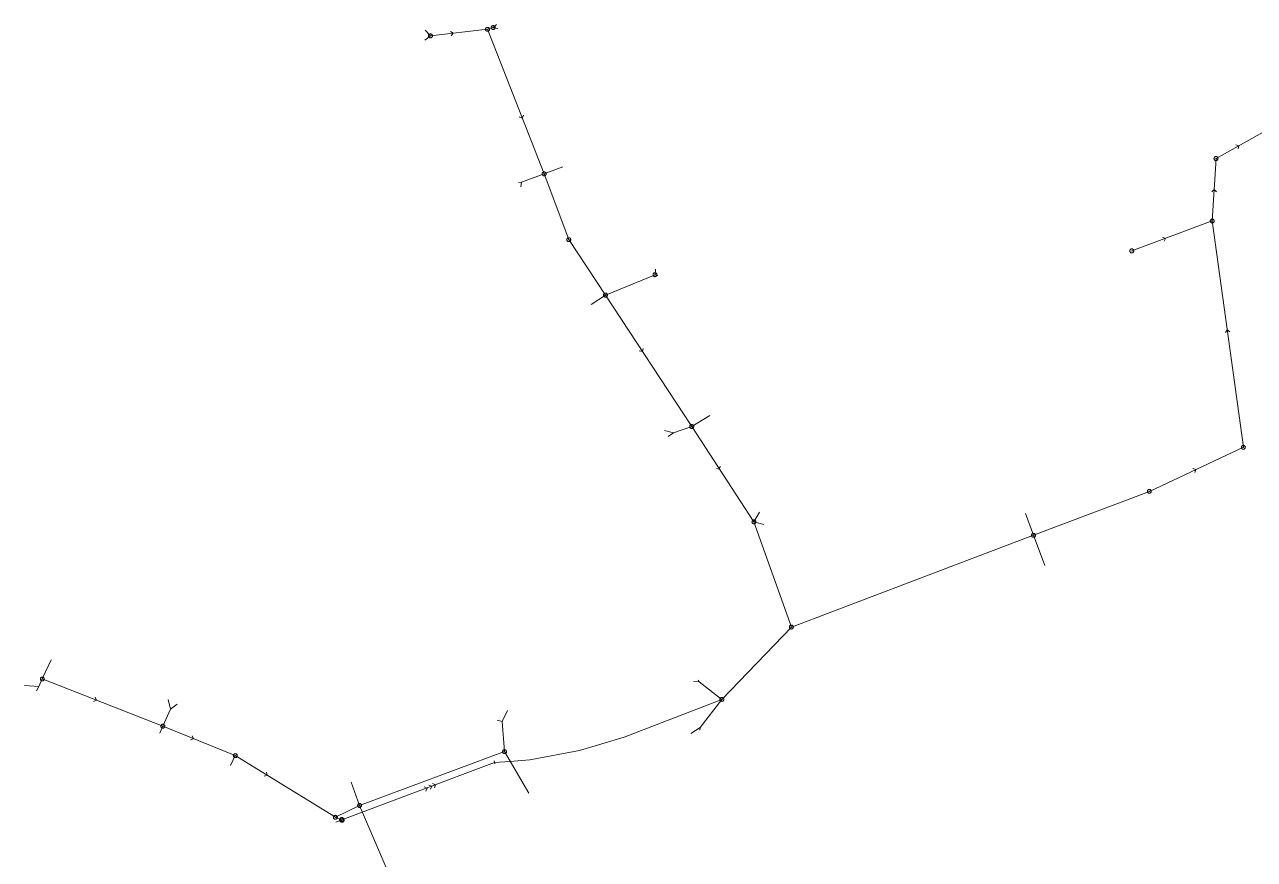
# Model space of a CAD drawing. Header units: metres. Extents: x 25504150 to 25508618, y 6694193 to 6702753.
# Drawn here: x 25504162.2 to 25504450.3, y 6700345.6 to 6700541.1 of the extents above; entities that cross this region are included whole.
import ezdxf

# ---------------------------------------------------------------- set-up
doc = ezdxf.new("R2010")
doc.units = ezdxf.units.M
for name, pattern in [('Paineviemariputket', [0]), ('Paineviemarivarusteet', [0]), ('Psewer_node', [0]), ('Sewer_node', [0]), ('Viemariputket', [0]), ('Viemarivarusteet', [0])]:
    doc.linetypes.add(name, pattern=pattern)
for name, color, linetype, lineweight in [('Paineviemariputket', 7, 'Paineviemariputket', 0), ('Paineviemarivarusteet', 7, 'Paineviemarivarusteet', 0), ('Psewer_node', 7, 'Psewer_node', 0), ('Sewer_node', 7, 'Sewer_node', 0), ('Viemariputket', 7, 'Viemariputket', 0), ('Viemarivarusteet', 7, 'Viemarivarusteet', 0)]:
    doc.layers.add(name, color=color, linetype=linetype, lineweight=lineweight)

msp = doc.modelspace()

# ---------------------------------------------------------------- linework, layer by layer
at = {"layer": 'Paineviemariputket', "color": 1, "linetype": 'Continuous', "lineweight": 15}
msp.add_line((25504272.27, 6700368.33), (25504236.49, 6700354.88, -56.83), dxfattribs=at)
at = {"layer": 'Paineviemariputket', "color": 1, "linetype": 'Continuous', "lineweight": 15, "flags": 128}
msp.add_lwpolyline([(25504272.27, 6700368.33), (25504275.83, 6700368.52), (25504280.55, 6700368.96), (25504292.15, 6700371.14), (25504302.64, 6700374.26), (25504325.51, 6700383.09)], dxfattribs=at)
at = {"layer": 'Paineviemarivarusteet', "color": 1}
msp.add_point((25504272.27, 6700368.33), dxfattribs=at)
at = {"layer": 'Paineviemarivarusteet', "color": 32, "true_color": 0xb46600}
msp.add_point((25504236.49, 6700354.88), dxfattribs=at)
at = {"layer": 'Psewer_node', "color": 18, "linetype": 'Continuous', "true_color": 0x4c0000}
msp.add_line((25504272.19, 6700368.7), (25504272.34, 6700367.97), dxfattribs=at)
at = {"layer": 'Psewer_node', "color": 14, "linetype": 'Continuous', "true_color": 0xa60000}
for p, q in [((25504235.96, 6700354.96), (25504236.82, 6700355.3)), ((25504236.69, 6700354.38), (25504235.96, 6700354.96)), ((25504236.82, 6700355.3), (25504236.69, 6700354.38))]:
    msp.add_line(p, q, dxfattribs=at)
at = {"layer": 'Psewer_node', "color": 14, "linetype": 'Continuous', "true_color": 0xa60000, "flags": 128}
msp.add_lwpolyline([(25504235.99, 6700354.68), (25504236.03, 6700354.6), (25504236.08, 6700354.54), (25504236.14, 6700354.47), (25504236.2, 6700354.42), (25504236.28, 6700354.39), (25504236.36, 6700354.36), (25504236.44, 6700354.34), (25504236.53, 6700354.34), (25504236.61, 6700354.35), (25504236.69, 6700354.38), (25504236.77, 6700354.42), (25504236.83, 6700354.47), (25504236.9, 6700354.53), (25504236.95, 6700354.59), (25504236.98, 6700354.67), (25504237.01, 6700354.75), (25504237.03, 6700354.83), (25504237.03, 6700354.92), (25504237.02, 6700355), (25504236.99, 6700355.08), (25504236.95, 6700355.16), (25504236.9, 6700355.22), (25504236.84, 6700355.29), (25504236.78, 6700355.34), (25504236.7, 6700355.37), (25504236.62, 6700355.4), (25504236.54, 6700355.42), (25504236.45, 6700355.42), (25504236.37, 6700355.41), (25504236.29, 6700355.38), (25504236.21, 6700355.34), (25504236.15, 6700355.29), (25504236.08, 6700355.23), (25504236.03, 6700355.17), (25504236, 6700355.09), (25504235.97, 6700355.01), (25504235.95, 6700354.93), (25504235.95, 6700354.84), (25504235.96, 6700354.76)], close=True, dxfattribs=at)
at = {"layer": 'Sewer_node', "color": 46, "linetype": 'Continuous', "true_color": 0x7f5f00, "flags": 128}
for points, elevation in [([(25504257.71, 6700538.44), (25504257.7, 6700538.51), (25504257.69, 6700538.58), (25504257.66, 6700538.65), (25504257.62, 6700538.71), (25504257.58, 6700538.77), (25504257.52, 6700538.81), (25504257.46, 6700538.85), (25504257.39, 6700538.88), (25504257.32, 6700538.89), (25504257.25, 6700538.9), (25504257.18, 6700538.89), (25504257.11, 6700538.88), (25504257.04, 6700538.85), (25504256.98, 6700538.81), (25504256.92, 6700538.77), (25504256.88, 6700538.71), (25504256.84, 6700538.65), (25504256.81, 6700538.58), (25504256.8, 6700538.51), (25504256.79, 6700538.44), (25504256.8, 6700538.37), (25504256.81, 6700538.3), (25504256.84, 6700538.23), (25504256.88, 6700538.17), (25504256.92, 6700538.11), (25504256.98, 6700538.07), (25504257.04, 6700538.03), (25504257.11, 6700538), (25504257.18, 6700537.99), (25504257.25, 6700537.98), (25504257.32, 6700537.99), (25504257.39, 6700538), (25504257.46, 6700538.03), (25504257.52, 6700538.07), (25504257.58, 6700538.11), (25504257.62, 6700538.17), (25504257.66, 6700538.23), (25504257.69, 6700538.3), (25504257.7, 6700538.37)], 61.21), ([(25504271.08, 6700539.98), (25504271.07, 6700540.05), (25504271.06, 6700540.12), (25504271.03, 6700540.19), (25504270.99, 6700540.25), (25504270.95, 6700540.31), (25504270.89, 6700540.35), (25504270.83, 6700540.39), (25504270.76, 6700540.42), (25504270.69, 6700540.43), (25504270.62, 6700540.44), (25504270.55, 6700540.43), (25504270.48, 6700540.42), (25504270.41, 6700540.39), (25504270.35, 6700540.35), (25504270.29, 6700540.31), (25504270.25, 6700540.25), (25504270.21, 6700540.19), (25504270.18, 6700540.12), (25504270.17, 6700540.05), (25504270.16, 6700539.98), (25504270.17, 6700539.91), (25504270.18, 6700539.84), (25504270.21, 6700539.77), (25504270.25, 6700539.71), (25504270.29, 6700539.65), (25504270.35, 6700539.61), (25504270.41, 6700539.57), (25504270.48, 6700539.54), (25504270.55, 6700539.53), (25504270.62, 6700539.52), (25504270.69, 6700539.53), (25504270.76, 6700539.54), (25504270.83, 6700539.57), (25504270.89, 6700539.61), (25504270.95, 6700539.65), (25504270.99, 6700539.71), (25504271.03, 6700539.77), (25504271.06, 6700539.84), (25504271.07, 6700539.91)], 60.36), ([(25504272.4, 6700540.39), (25504272.39, 6700540.46), (25504272.38, 6700540.53), (25504272.35, 6700540.6), (25504272.31, 6700540.66), (25504272.27, 6700540.72), (25504272.21, 6700540.76), (25504272.15, 6700540.8), (25504272.08, 6700540.83), (25504272.01, 6700540.84), (25504271.94, 6700540.85), (25504271.87, 6700540.84), (25504271.8, 6700540.83), (25504271.73, 6700540.8), (25504271.67, 6700540.76), (25504271.61, 6700540.72), (25504271.57, 6700540.66), (25504271.53, 6700540.6), (25504271.5, 6700540.53), (25504271.49, 6700540.46), (25504271.48, 6700540.39), (25504271.49, 6700540.32), (25504271.5, 6700540.25), (25504271.53, 6700540.18), (25504271.57, 6700540.12), (25504271.61, 6700540.06), (25504271.67, 6700540.02), (25504271.73, 6700539.98), (25504271.8, 6700539.95), (25504271.87, 6700539.94), (25504271.94, 6700539.93), (25504272.01, 6700539.94), (25504272.08, 6700539.95), (25504272.15, 6700539.98), (25504272.21, 6700540.02), (25504272.27, 6700540.06), (25504272.31, 6700540.12), (25504272.35, 6700540.18), (25504272.38, 6700540.25), (25504272.39, 6700540.32)], 59.01), ([(25504441.73, 6700509.71), (25504441.72, 6700509.78), (25504441.71, 6700509.86), (25504441.68, 6700509.92), (25504441.64, 6700509.99), (25504441.59, 6700510.04), (25504441.54, 6700510.09), (25504441.47, 6700510.13), (25504441.41, 6700510.16), (25504441.33, 6700510.17), (25504441.26, 6700510.18), (25504441.19, 6700510.17), (25504441.11, 6700510.16), (25504441.05, 6700510.13), (25504440.98, 6700510.09), (25504440.93, 6700510.04), (25504440.88, 6700509.99), (25504440.84, 6700509.92), (25504440.81, 6700509.86), (25504440.8, 6700509.78), (25504440.79, 6700509.71), (25504440.8, 6700509.64), (25504440.81, 6700509.56), (25504440.84, 6700509.5), (25504440.88, 6700509.43), (25504440.93, 6700509.38), (25504440.98, 6700509.33), (25504441.05, 6700509.29), (25504441.11, 6700509.26), (25504441.19, 6700509.25), (25504441.26, 6700509.24), (25504441.33, 6700509.25), (25504441.41, 6700509.26), (25504441.47, 6700509.29), (25504441.54, 6700509.33), (25504441.59, 6700509.38), (25504441.64, 6700509.43), (25504441.68, 6700509.5), (25504441.71, 6700509.56), (25504441.72, 6700509.64)], 57.27), ([(25504284.35, 6700506.12), (25504284.34, 6700506.19), (25504284.33, 6700506.26), (25504284.3, 6700506.33), (25504284.26, 6700506.39), (25504284.22, 6700506.45), (25504284.16, 6700506.49), (25504284.1, 6700506.53), (25504284.03, 6700506.56), (25504283.96, 6700506.57), (25504283.89, 6700506.58), (25504283.82, 6700506.57), (25504283.75, 6700506.56), (25504283.68, 6700506.53), (25504283.62, 6700506.49), (25504283.56, 6700506.45), (25504283.52, 6700506.39), (25504283.48, 6700506.33), (25504283.45, 6700506.26), (25504283.44, 6700506.19), (25504283.43, 6700506.12), (25504283.44, 6700506.05), (25504283.45, 6700505.98), (25504283.48, 6700505.91), (25504283.52, 6700505.85), (25504283.56, 6700505.79), (25504283.62, 6700505.75), (25504283.68, 6700505.71), (25504283.75, 6700505.68), (25504283.82, 6700505.67), (25504283.89, 6700505.66), (25504283.96, 6700505.67), (25504284.03, 6700505.68), (25504284.1, 6700505.71), (25504284.16, 6700505.75), (25504284.22, 6700505.79), (25504284.26, 6700505.85), (25504284.3, 6700505.91), (25504284.33, 6700505.98), (25504284.34, 6700506.05)], 59.72), ([(25504440.84, 6700495.11), (25504440.83, 6700495.18), (25504440.82, 6700495.25), (25504440.79, 6700495.32), (25504440.75, 6700495.38), (25504440.71, 6700495.44), (25504440.65, 6700495.48), (25504440.59, 6700495.52), (25504440.52, 6700495.55), (25504440.45, 6700495.56), (25504440.38, 6700495.57), (25504440.31, 6700495.56), (25504440.24, 6700495.55), (25504440.17, 6700495.52), (25504440.11, 6700495.48), (25504440.05, 6700495.44), (25504440.01, 6700495.38), (25504439.97, 6700495.32), (25504439.94, 6700495.25), (25504439.93, 6700495.18), (25504439.92, 6700495.11), (25504439.93, 6700495.04), (25504439.94, 6700494.97), (25504439.97, 6700494.9), (25504440.01, 6700494.84), (25504440.05, 6700494.78), (25504440.11, 6700494.74), (25504440.17, 6700494.7), (25504440.24, 6700494.67), (25504440.31, 6700494.66), (25504440.38, 6700494.65), (25504440.45, 6700494.66), (25504440.52, 6700494.67), (25504440.59, 6700494.7), (25504440.65, 6700494.74), (25504440.71, 6700494.78), (25504440.75, 6700494.84), (25504440.79, 6700494.9), (25504440.82, 6700494.97), (25504440.83, 6700495.04)], 57.28), ([(25504290.11, 6700490.73), (25504290.1, 6700490.8), (25504290.09, 6700490.87), (25504290.06, 6700490.94), (25504290.02, 6700491), (25504289.98, 6700491.06), (25504289.92, 6700491.1), (25504289.86, 6700491.14), (25504289.79, 6700491.17), (25504289.72, 6700491.18), (25504289.65, 6700491.19), (25504289.58, 6700491.18), (25504289.51, 6700491.17), (25504289.44, 6700491.14), (25504289.38, 6700491.1), (25504289.32, 6700491.06), (25504289.28, 6700491), (25504289.24, 6700490.94), (25504289.21, 6700490.87), (25504289.2, 6700490.8), (25504289.19, 6700490.73), (25504289.2, 6700490.66), (25504289.21, 6700490.59), (25504289.24, 6700490.52), (25504289.28, 6700490.46), (25504289.32, 6700490.4), (25504289.38, 6700490.36), (25504289.44, 6700490.32), (25504289.51, 6700490.29), (25504289.58, 6700490.28), (25504289.65, 6700490.27), (25504289.72, 6700490.28), (25504289.79, 6700490.29), (25504289.86, 6700490.32), (25504289.92, 6700490.36), (25504289.98, 6700490.4), (25504290.02, 6700490.46), (25504290.06, 6700490.52), (25504290.09, 6700490.59), (25504290.1, 6700490.66)], 59.6), ([(25504422.02, 6700488.1), (25504422.01, 6700488.17), (25504422, 6700488.25), (25504421.97, 6700488.31), (25504421.93, 6700488.38), (25504421.88, 6700488.43), (25504421.83, 6700488.48), (25504421.76, 6700488.52), (25504421.7, 6700488.55), (25504421.62, 6700488.56), (25504421.55, 6700488.57), (25504421.48, 6700488.56), (25504421.4, 6700488.55), (25504421.34, 6700488.52), (25504421.27, 6700488.48), (25504421.22, 6700488.43), (25504421.17, 6700488.38), (25504421.13, 6700488.31), (25504421.1, 6700488.25), (25504421.09, 6700488.17), (25504421.08, 6700488.1), (25504421.09, 6700488.03), (25504421.1, 6700487.95), (25504421.13, 6700487.89), (25504421.17, 6700487.82), (25504421.22, 6700487.77), (25504421.27, 6700487.72), (25504421.34, 6700487.68), (25504421.4, 6700487.65), (25504421.48, 6700487.64), (25504421.55, 6700487.63), (25504421.62, 6700487.64), (25504421.7, 6700487.65), (25504421.76, 6700487.68), (25504421.83, 6700487.72), (25504421.88, 6700487.77), (25504421.93, 6700487.82), (25504421.97, 6700487.89), (25504422, 6700487.95), (25504422.01, 6700488.03)], 57.52), ([(25504310.32, 6700482.52), (25504310.31, 6700482.59), (25504310.3, 6700482.66), (25504310.27, 6700482.73), (25504310.23, 6700482.79), (25504310.19, 6700482.85), (25504310.13, 6700482.89), (25504310.07, 6700482.93), (25504310, 6700482.96), (25504309.93, 6700482.97), (25504309.86, 6700482.98), (25504309.79, 6700482.97), (25504309.72, 6700482.96), (25504309.65, 6700482.93), (25504309.59, 6700482.89), (25504309.53, 6700482.85), (25504309.49, 6700482.79), (25504309.45, 6700482.73), (25504309.42, 6700482.66), (25504309.41, 6700482.59), (25504309.4, 6700482.52), (25504309.41, 6700482.45), (25504309.42, 6700482.38), (25504309.45, 6700482.31), (25504309.49, 6700482.25), (25504309.53, 6700482.19), (25504309.59, 6700482.15), (25504309.65, 6700482.11), (25504309.72, 6700482.08), (25504309.79, 6700482.07), (25504309.86, 6700482.06), (25504309.93, 6700482.07), (25504310, 6700482.08), (25504310.07, 6700482.11), (25504310.13, 6700482.15), (25504310.19, 6700482.19), (25504310.23, 6700482.25), (25504310.27, 6700482.31), (25504310.3, 6700482.38), (25504310.31, 6700482.45)], 60.13), ([(25504298.7, 6700477.73), (25504298.69, 6700477.8), (25504298.68, 6700477.87), (25504298.65, 6700477.94), (25504298.61, 6700478), (25504298.57, 6700478.06), (25504298.51, 6700478.1), (25504298.45, 6700478.14), (25504298.38, 6700478.17), (25504298.31, 6700478.18), (25504298.24, 6700478.19), (25504298.17, 6700478.18), (25504298.1, 6700478.17), (25504298.03, 6700478.14), (25504297.97, 6700478.1), (25504297.91, 6700478.06), (25504297.87, 6700478), (25504297.83, 6700477.94), (25504297.8, 6700477.87), (25504297.79, 6700477.8), (25504297.78, 6700477.73), (25504297.79, 6700477.66), (25504297.8, 6700477.59), (25504297.83, 6700477.52), (25504297.87, 6700477.46), (25504297.91, 6700477.4), (25504297.97, 6700477.36), (25504298.03, 6700477.32), (25504298.1, 6700477.29), (25504298.17, 6700477.28), (25504298.24, 6700477.27), (25504298.31, 6700477.28), (25504298.38, 6700477.29), (25504298.45, 6700477.32), (25504298.51, 6700477.36), (25504298.57, 6700477.4), (25504298.61, 6700477.46), (25504298.65, 6700477.52), (25504298.68, 6700477.59), (25504298.69, 6700477.66)], 59.89), ([(25504318.92, 6700446.98), (25504318.91, 6700447.05), (25504318.9, 6700447.13), (25504318.87, 6700447.19), (25504318.83, 6700447.26), (25504318.78, 6700447.31), (25504318.73, 6700447.36), (25504318.66, 6700447.4), (25504318.6, 6700447.43), (25504318.52, 6700447.44), (25504318.45, 6700447.45), (25504318.38, 6700447.44), (25504318.3, 6700447.43), (25504318.24, 6700447.4), (25504318.17, 6700447.36), (25504318.12, 6700447.31), (25504318.07, 6700447.26), (25504318.03, 6700447.19), (25504318, 6700447.13), (25504317.99, 6700447.05), (25504317.98, 6700446.98), (25504317.99, 6700446.91), (25504318, 6700446.83), (25504318.03, 6700446.77), (25504318.07, 6700446.7), (25504318.12, 6700446.65), (25504318.17, 6700446.6), (25504318.24, 6700446.56), (25504318.3, 6700446.53), (25504318.38, 6700446.52), (25504318.45, 6700446.51), (25504318.52, 6700446.52), (25504318.6, 6700446.53), (25504318.66, 6700446.56), (25504318.73, 6700446.6), (25504318.78, 6700446.65), (25504318.83, 6700446.7), (25504318.87, 6700446.77), (25504318.9, 6700446.83), (25504318.91, 6700446.91)], 59.72), ([(25504448.14, 6700442.12), (25504448.13, 6700442.19), (25504448.12, 6700442.26), (25504448.09, 6700442.33), (25504448.05, 6700442.39), (25504448.01, 6700442.45), (25504447.95, 6700442.49), (25504447.89, 6700442.53), (25504447.82, 6700442.56), (25504447.75, 6700442.57), (25504447.68, 6700442.58), (25504447.61, 6700442.57), (25504447.54, 6700442.56), (25504447.47, 6700442.53), (25504447.41, 6700442.49), (25504447.35, 6700442.45), (25504447.31, 6700442.39), (25504447.27, 6700442.33), (25504447.24, 6700442.26), (25504447.23, 6700442.19), (25504447.22, 6700442.12), (25504447.23, 6700442.05), (25504447.24, 6700441.98), (25504447.27, 6700441.91), (25504447.31, 6700441.85), (25504447.35, 6700441.79), (25504447.41, 6700441.75), (25504447.47, 6700441.71), (25504447.54, 6700441.68), (25504447.61, 6700441.67), (25504447.68, 6700441.66), (25504447.75, 6700441.67), (25504447.82, 6700441.68), (25504447.89, 6700441.71), (25504447.95, 6700441.75), (25504448.01, 6700441.79), (25504448.05, 6700441.85), (25504448.09, 6700441.91), (25504448.12, 6700441.98), (25504448.13, 6700442.05)], 58.59), ([(25504426.11, 6700431.8), (25504426.1, 6700431.87), (25504426.09, 6700431.94), (25504426.06, 6700432.01), (25504426.02, 6700432.07), (25504425.98, 6700432.13), (25504425.92, 6700432.17), (25504425.86, 6700432.21), (25504425.79, 6700432.24), (25504425.72, 6700432.25), (25504425.65, 6700432.26), (25504425.58, 6700432.25), (25504425.51, 6700432.24), (25504425.44, 6700432.21), (25504425.38, 6700432.17), (25504425.32, 6700432.13), (25504425.28, 6700432.07), (25504425.24, 6700432.01), (25504425.21, 6700431.94), (25504425.2, 6700431.87), (25504425.19, 6700431.8), (25504425.2, 6700431.73), (25504425.21, 6700431.66), (25504425.24, 6700431.59), (25504425.28, 6700431.53), (25504425.32, 6700431.47), (25504425.38, 6700431.43), (25504425.44, 6700431.39), (25504425.51, 6700431.36), (25504425.58, 6700431.35), (25504425.65, 6700431.34), (25504425.72, 6700431.35), (25504425.79, 6700431.36), (25504425.86, 6700431.39), (25504425.92, 6700431.43), (25504425.98, 6700431.47), (25504426.02, 6700431.53), (25504426.06, 6700431.59), (25504426.09, 6700431.66), (25504426.1, 6700431.73)], 58.52), ([(25504333.48, 6700424.65), (25504333.47, 6700424.72), (25504333.46, 6700424.79), (25504333.43, 6700424.86), (25504333.39, 6700424.92), (25504333.35, 6700424.98), (25504333.29, 6700425.02), (25504333.23, 6700425.06), (25504333.16, 6700425.09), (25504333.09, 6700425.1), (25504333.02, 6700425.11), (25504332.95, 6700425.1), (25504332.88, 6700425.09), (25504332.81, 6700425.06), (25504332.75, 6700425.02), (25504332.69, 6700424.98), (25504332.65, 6700424.92), (25504332.61, 6700424.86), (25504332.58, 6700424.79), (25504332.57, 6700424.72), (25504332.56, 6700424.65), (25504332.57, 6700424.58), (25504332.58, 6700424.51), (25504332.61, 6700424.44), (25504332.65, 6700424.38), (25504332.69, 6700424.32), (25504332.75, 6700424.28), (25504332.81, 6700424.24), (25504332.88, 6700424.21), (25504332.95, 6700424.2), (25504333.02, 6700424.19), (25504333.09, 6700424.2), (25504333.16, 6700424.21), (25504333.23, 6700424.24), (25504333.29, 6700424.28), (25504333.35, 6700424.32), (25504333.39, 6700424.38), (25504333.43, 6700424.44), (25504333.46, 6700424.51), (25504333.47, 6700424.58)], 59.38), ([(25504398.98, 6700421.51), (25504398.97, 6700421.58), (25504398.96, 6700421.65), (25504398.93, 6700421.72), (25504398.89, 6700421.78), (25504398.85, 6700421.84), (25504398.79, 6700421.88), (25504398.73, 6700421.92), (25504398.66, 6700421.95), (25504398.59, 6700421.96), (25504398.52, 6700421.97), (25504398.45, 6700421.96), (25504398.38, 6700421.95), (25504398.31, 6700421.92), (25504398.25, 6700421.88), (25504398.19, 6700421.84), (25504398.15, 6700421.78), (25504398.11, 6700421.72), (25504398.08, 6700421.65), (25504398.07, 6700421.58), (25504398.06, 6700421.51), (25504398.07, 6700421.44), (25504398.08, 6700421.37), (25504398.11, 6700421.3), (25504398.15, 6700421.24), (25504398.19, 6700421.18), (25504398.25, 6700421.14), (25504398.31, 6700421.1), (25504398.38, 6700421.07), (25504398.45, 6700421.06), (25504398.52, 6700421.05), (25504398.59, 6700421.06), (25504398.66, 6700421.07), (25504398.73, 6700421.1), (25504398.79, 6700421.14), (25504398.85, 6700421.18), (25504398.89, 6700421.24), (25504398.93, 6700421.3), (25504398.96, 6700421.37), (25504398.97, 6700421.44)], 58.14), ([(25504342.26, 6700400.02), (25504342.25, 6700400.09), (25504342.24, 6700400.17), (25504342.21, 6700400.23), (25504342.17, 6700400.3), (25504342.12, 6700400.35), (25504342.07, 6700400.4), (25504342, 6700400.44), (25504341.94, 6700400.47), (25504341.86, 6700400.48), (25504341.79, 6700400.49), (25504341.72, 6700400.48), (25504341.64, 6700400.47), (25504341.58, 6700400.44), (25504341.51, 6700400.4), (25504341.46, 6700400.35), (25504341.41, 6700400.3), (25504341.37, 6700400.23), (25504341.34, 6700400.17), (25504341.33, 6700400.09), (25504341.32, 6700400.02), (25504341.33, 6700399.95), (25504341.34, 6700399.87), (25504341.37, 6700399.81), (25504341.41, 6700399.74), (25504341.46, 6700399.69), (25504341.51, 6700399.64), (25504341.58, 6700399.6), (25504341.64, 6700399.57), (25504341.72, 6700399.56), (25504341.79, 6700399.55), (25504341.86, 6700399.56), (25504341.94, 6700399.57), (25504342, 6700399.6), (25504342.07, 6700399.64), (25504342.12, 6700399.69), (25504342.17, 6700399.74), (25504342.21, 6700399.81), (25504342.24, 6700399.87), (25504342.25, 6700399.95)], 59.44), ([(25504166.79, 6700387.87), (25504166.78, 6700387.94), (25504166.77, 6700388.01), (25504166.74, 6700388.08), (25504166.7, 6700388.14), (25504166.66, 6700388.2), (25504166.6, 6700388.24), (25504166.54, 6700388.28), (25504166.47, 6700388.31), (25504166.4, 6700388.32), (25504166.33, 6700388.33), (25504166.26, 6700388.32), (25504166.19, 6700388.31), (25504166.12, 6700388.28), (25504166.06, 6700388.24), (25504166, 6700388.2), (25504165.96, 6700388.14), (25504165.92, 6700388.08), (25504165.89, 6700388.01), (25504165.88, 6700387.94), (25504165.87, 6700387.87), (25504165.88, 6700387.8), (25504165.89, 6700387.73), (25504165.92, 6700387.66), (25504165.96, 6700387.6), (25504166, 6700387.54), (25504166.06, 6700387.5), (25504166.12, 6700387.46), (25504166.19, 6700387.43), (25504166.26, 6700387.42), (25504166.33, 6700387.41), (25504166.4, 6700387.42), (25504166.47, 6700387.43), (25504166.54, 6700387.46), (25504166.6, 6700387.5), (25504166.66, 6700387.54), (25504166.7, 6700387.6), (25504166.74, 6700387.66), (25504166.77, 6700387.73), (25504166.78, 6700387.8)], 55.88), ([(25504325.97, 6700383.09), (25504325.96, 6700383.16), (25504325.95, 6700383.23), (25504325.92, 6700383.3), (25504325.88, 6700383.36), (25504325.84, 6700383.42), (25504325.78, 6700383.46), (25504325.72, 6700383.5), (25504325.65, 6700383.53), (25504325.58, 6700383.54), (25504325.51, 6700383.55), (25504325.44, 6700383.54), (25504325.37, 6700383.53), (25504325.3, 6700383.5), (25504325.24, 6700383.46), (25504325.18, 6700383.42), (25504325.14, 6700383.36), (25504325.1, 6700383.3), (25504325.07, 6700383.23), (25504325.06, 6700383.16), (25504325.05, 6700383.09), (25504325.06, 6700383.02), (25504325.07, 6700382.95), (25504325.1, 6700382.88), (25504325.14, 6700382.82), (25504325.18, 6700382.76), (25504325.24, 6700382.72), (25504325.3, 6700382.68), (25504325.37, 6700382.65), (25504325.44, 6700382.64), (25504325.51, 6700382.63), (25504325.58, 6700382.64), (25504325.65, 6700382.65), (25504325.72, 6700382.68), (25504325.78, 6700382.72), (25504325.84, 6700382.76), (25504325.88, 6700382.82), (25504325.92, 6700382.88), (25504325.95, 6700382.95), (25504325.96, 6700383.02)], 60.55), ([(25504195.02, 6700376.81), (25504195.01, 6700376.88), (25504195, 6700376.95), (25504194.97, 6700377.02), (25504194.93, 6700377.08), (25504194.89, 6700377.14), (25504194.83, 6700377.18), (25504194.77, 6700377.22), (25504194.7, 6700377.25), (25504194.63, 6700377.26), (25504194.56, 6700377.27), (25504194.49, 6700377.26), (25504194.42, 6700377.25), (25504194.35, 6700377.22), (25504194.29, 6700377.18), (25504194.23, 6700377.14), (25504194.19, 6700377.08), (25504194.15, 6700377.02), (25504194.12, 6700376.95), (25504194.11, 6700376.88), (25504194.1, 6700376.81), (25504194.11, 6700376.74), (25504194.12, 6700376.67), (25504194.15, 6700376.6), (25504194.19, 6700376.54), (25504194.23, 6700376.48), (25504194.29, 6700376.44), (25504194.35, 6700376.4), (25504194.42, 6700376.37), (25504194.49, 6700376.36), (25504194.56, 6700376.35), (25504194.63, 6700376.36), (25504194.7, 6700376.37), (25504194.77, 6700376.4), (25504194.83, 6700376.44), (25504194.89, 6700376.48), (25504194.93, 6700376.54), (25504194.97, 6700376.6), (25504195, 6700376.67), (25504195.01, 6700376.74)], 54.83), ([(25504275.07, 6700370.86), (25504275.06, 6700370.93), (25504275.05, 6700371), (25504275.02, 6700371.07), (25504274.98, 6700371.13), (25504274.94, 6700371.19), (25504274.88, 6700371.23), (25504274.82, 6700371.27), (25504274.75, 6700371.3), (25504274.68, 6700371.31), (25504274.61, 6700371.32), (25504274.54, 6700371.31), (25504274.47, 6700371.3), (25504274.4, 6700371.27), (25504274.34, 6700371.23), (25504274.28, 6700371.19), (25504274.24, 6700371.13), (25504274.2, 6700371.07), (25504274.17, 6700371), (25504274.16, 6700370.93), (25504274.15, 6700370.86), (25504274.16, 6700370.79), (25504274.17, 6700370.72), (25504274.2, 6700370.65), (25504274.24, 6700370.59), (25504274.28, 6700370.53), (25504274.34, 6700370.49), (25504274.4, 6700370.45), (25504274.47, 6700370.42), (25504274.54, 6700370.41), (25504274.61, 6700370.4), (25504274.68, 6700370.41), (25504274.75, 6700370.42), (25504274.82, 6700370.45), (25504274.88, 6700370.49), (25504274.94, 6700370.53), (25504274.98, 6700370.59), (25504275.02, 6700370.65), (25504275.05, 6700370.72), (25504275.06, 6700370.79)], 59.35), ([(25504211.99, 6700369.92), (25504211.98, 6700369.99), (25504211.97, 6700370.06), (25504211.94, 6700370.13), (25504211.9, 6700370.19), (25504211.86, 6700370.25), (25504211.8, 6700370.29), (25504211.74, 6700370.33), (25504211.67, 6700370.36), (25504211.6, 6700370.37), (25504211.53, 6700370.38), (25504211.46, 6700370.37), (25504211.39, 6700370.36), (25504211.32, 6700370.33), (25504211.26, 6700370.29), (25504211.2, 6700370.25), (25504211.16, 6700370.19), (25504211.12, 6700370.13), (25504211.09, 6700370.06), (25504211.08, 6700369.99), (25504211.07, 6700369.92), (25504211.08, 6700369.85), (25504211.09, 6700369.78), (25504211.12, 6700369.71), (25504211.16, 6700369.65), (25504211.2, 6700369.59), (25504211.26, 6700369.55), (25504211.32, 6700369.51), (25504211.39, 6700369.48), (25504211.46, 6700369.47), (25504211.53, 6700369.46), (25504211.6, 6700369.47), (25504211.67, 6700369.48), (25504211.74, 6700369.51), (25504211.8, 6700369.55), (25504211.86, 6700369.59), (25504211.9, 6700369.65), (25504211.94, 6700369.71), (25504211.97, 6700369.78), (25504211.98, 6700369.85)], 55.06), ([(25504235.44, 6700355.49), (25504235.43, 6700355.56), (25504235.42, 6700355.63), (25504235.39, 6700355.7), (25504235.35, 6700355.76), (25504235.31, 6700355.82), (25504235.25, 6700355.86), (25504235.19, 6700355.9), (25504235.12, 6700355.93), (25504235.05, 6700355.94), (25504234.98, 6700355.95), (25504234.91, 6700355.94), (25504234.84, 6700355.93), (25504234.77, 6700355.9), (25504234.71, 6700355.86), (25504234.65, 6700355.82), (25504234.61, 6700355.76), (25504234.57, 6700355.7), (25504234.54, 6700355.63), (25504234.53, 6700355.56), (25504234.52, 6700355.49), (25504234.53, 6700355.42), (25504234.54, 6700355.35), (25504234.57, 6700355.28), (25504234.61, 6700355.22), (25504234.65, 6700355.16), (25504234.71, 6700355.12), (25504234.77, 6700355.08), (25504234.84, 6700355.05), (25504234.91, 6700355.04), (25504234.98, 6700355.03), (25504235.05, 6700355.04), (25504235.12, 6700355.05), (25504235.19, 6700355.08), (25504235.25, 6700355.12), (25504235.31, 6700355.16), (25504235.35, 6700355.22), (25504235.39, 6700355.28), (25504235.42, 6700355.35), (25504235.43, 6700355.42)], 56.48)]:
    msp.add_lwpolyline(points, close=True, dxfattribs=dict(at, elevation=elevation))
for points in [[(25504262.1, 6700538.45), (25504262.55, 6700539.05), (25504261.96, 6700539.5)], [(25504278.06, 6700519.49), (25504278.76, 6700519.21), (25504279.05, 6700519.89)], [(25504446.42, 6700511.99), (25504446.6, 6700512.72), (25504445.88, 6700512.9)], [(25504441.34, 6700501.9), (25504440.83, 6700502.45), (25504440.28, 6700501.95)], [(25504429.14, 6700490.34), (25504429.43, 6700491.03), (25504428.75, 6700491.33)], [(25504444.51, 6700469.15), (25504443.9, 6700469.59), (25504443.46, 6700468.99)], [(25504306.17, 6700464.7), (25504306.9, 6700464.55), (25504307.05, 6700465.28)], [(25504324.25, 6700437.11), (25504324.99, 6700436.97), (25504325.14, 6700437.69)], [(25504436.32, 6700436.2), (25504436.56, 6700436.91), (25504435.86, 6700437.15)], [(25504178.34, 6700382.58), (25504179.03, 6700382.89), (25504178.73, 6700383.57)], [(25504201.08, 6700373.58), (25504201.76, 6700373.88), (25504201.47, 6700374.57)], [(25504218.29, 6700365.13), (25504219.02, 6700365.31), (25504218.85, 6700366.03)], [(25504256.19, 6700361.63), (25504256.48, 6700362.32), (25504255.79, 6700362.62)], [(25504257.29, 6700362.05), (25504257.58, 6700362.74), (25504256.9, 6700363.04)], [(25504258.16, 6700362.38), (25504258.45, 6700363.07), (25504257.76, 6700363.37)]]:
    msp.add_lwpolyline(points, dxfattribs=at)
msp.add_lwpolyline([(25504241.11, 6700358.26), (25504241.1, 6700358.33), (25504241.09, 6700358.4), (25504241.06, 6700358.47), (25504241.02, 6700358.53), (25504240.98, 6700358.59), (25504240.92, 6700358.63), (25504240.86, 6700358.67), (25504240.79, 6700358.7), (25504240.72, 6700358.71), (25504240.65, 6700358.72), (25504240.58, 6700358.71), (25504240.51, 6700358.7), (25504240.44, 6700358.67), (25504240.38, 6700358.63), (25504240.32, 6700358.59), (25504240.28, 6700358.53), (25504240.24, 6700358.47), (25504240.21, 6700358.4), (25504240.2, 6700358.33), (25504240.19, 6700358.26), (25504240.2, 6700358.19), (25504240.21, 6700358.12), (25504240.24, 6700358.05), (25504240.28, 6700357.99), (25504240.32, 6700357.93), (25504240.38, 6700357.89), (25504240.44, 6700357.85), (25504240.51, 6700357.82), (25504240.58, 6700357.81), (25504240.65, 6700357.8), (25504240.72, 6700357.81), (25504240.79, 6700357.82), (25504240.86, 6700357.85), (25504240.92, 6700357.89), (25504240.98, 6700357.93), (25504241.02, 6700357.99), (25504241.06, 6700358.05), (25504241.09, 6700358.12), (25504241.1, 6700358.19)], close=True, dxfattribs=at)
at = {"layer": 'Viemariputket', "color": 1, "linetype": 'Continuous', "lineweight": 15}
for p, q in [((25504271.94, 6700540.39), (25504272.7, 6700541.08)), ((25504257.25, 6700538.44), (25504255.93, 6700537.41)), ((25504257.25, 6700538.44), (25504256.01, 6700539.74)), ((25504270.62, 6700539.98), (25504257.25, 6700538.44)), ((25504270.62, 6700539.98), (25504271.94, 6700540.39)), ((25504283.89, 6700506.12), (25504270.62, 6700539.98)), ((25504271.94, 6700540.39), (25504273.03, 6700540.15)), ((25504452.84, 6700516.24), (25504441.26, 6700509.71)), ((25504441.26, 6700509.71), (25504440.38, 6700495.11)), ((25504283.89, 6700506.12), (25504288.28, 6700507.75)), ((25504278.57, 6700504.16, 58.68), (25504277.9, 6700504.12)), ((25504278.57, 6700504.16, 58.68), (25504278.45, 6700503.06)), ((25504283.89, 6700506.12, 58.62), (25504278.57, 6700504.16, 58.68)), ((25504289.65, 6700490.73), (25504283.89, 6700506.12)), ((25504440.38, 6700495.11), (25504421.55, 6700488.1)), ((25504440.38, 6700495.11), (25504447.68, 6700442.12)), ((25504298.24, 6700477.73), (25504289.65, 6700490.73)), ((25504309.86, 6700482.52, 58.36), (25504309.96, 6700483.84, 58.37)), ((25504298.24, 6700477.73), (25504309.86, 6700482.52)), ((25504309.86, 6700482.52, 58.36), (25504310.52, 6700482.33, 58.37)), ((25504298.24, 6700477.73, 58.25), (25504294.89, 6700475.58, 58.29)), ((25504318.45, 6700446.98), (25504298.24, 6700477.73)), ((25504318.45, 6700446.98, 58.08), (25504322.69, 6700449.57, 58.13)), ((25504314.21, 6700445.49, 58.08), (25504312.11, 6700446.07, 58.14)), ((25504318.45, 6700446.98, 58.08), (25504314.21, 6700445.49, 58.14)), ((25504333.02, 6700424.65), (25504318.45, 6700446.98)), ((25504314.21, 6700445.49, 58.08), (25504312.91, 6700444.67, 58.14)), ((25504447.68, 6700442.12), (25504425.65, 6700431.8)), ((25504425.65, 6700431.8), (25504398.52, 6700421.51)), ((25504333.02, 6700424.65), (25504334.3, 6700426.94)), ((25504398.52, 6700421.51), (25504396.62, 6700426.63)), ((25504341.79, 6700400.02), (25504333.02, 6700424.65)), ((25504333.02, 6700424.65), (25504335.37, 6700424.07)), ((25504398.52, 6700421.51), (25504341.79, 6700400.02)), ((25504398.52, 6700421.51), (25504401.15, 6700414.44)), ((25504341.79, 6700400.02), (25504325.51, 6700383.09)), ((25504166.33, 6700387.87), (25504168.38, 6700392.35)), ((25504165.5, 6700386.11, 55.91), (25504164.93, 6700385.12)), ((25504194.56, 6700376.81), (25504166.33, 6700387.87)), ((25504320.22, 6700387.16, 58.75), (25504318.84, 6700387.29, 58.82)), ((25504320.22, 6700387.16, 58.75), (25504319.98, 6700387.6, 58.82)), ((25504325.51, 6700383.09, 58.75), (25504320.22, 6700387.16, 58.82)), ((25504196.33, 6700380.77, 55.91), (25504195.79, 6700383.05)), ((25504325.51, 6700383.09, 58.88), (25504320.43, 6700376.54, 58.97)), ((25504194.56, 6700376.81, 52.88), (25504196.33, 6700380.77, 52.94)), ((25504196.33, 6700380.77, 55.91), (25504197.9, 6700381.99)), ((25504274.02, 6700377.93, 57.4), (25504275.31, 6700380.49, 57.46)), ((25504194.56, 6700376.81, 51.95), (25504193.82, 6700375.19, 51.97)), ((25504211.53, 6700369.92, 51.62), (25504194.56, 6700376.81)), ((25504274.02, 6700377.93, 57.4), (25504272.85, 6700378.19, 57.46)), ((25504274.61, 6700370.86, 57.4), (25504274.02, 6700377.93, 57.46)), ((25504320.43, 6700376.54, 58.88), (25504318.25, 6700375.1, 58.97)), ((25504320.43, 6700376.54, 58.88), (25504320.36, 6700375.89, 58.97)), ((25504211.53, 6700369.92, 51.72), (25504210.45, 6700367.57)), ((25504234.98, 6700355.49), (25504211.53, 6700369.92, 51.6)), ((25504240.65, 6700358.26), (25504274.61, 6700370.86)), ((25504274.61, 6700370.86, 57.4), (25504280.3, 6700361.15, 57.47)), ((25504240.65, 6700358.26, 54.28), (25504238.64, 6700363.68, 54.34)), ((25504234.98, 6700355.49), (25504240.65, 6700358.26)), ((25504240.65, 6700358.26), (25504250.6, 6700335.13)), ((25504236.49, 6700354.88, -56.83), (25504234.98, 6700355.49)), ((25504236.49, 6700354.88, -56.83), (25504235.09, 6700354.33))]:
    msp.add_line(p, q, dxfattribs=at)
msp.add_polyline3d([(25504166.33, 6700387.87, 53.88), (25504165.5, 6700386.11, 55.91), (25504162.18, 6700386.36, 0)], dxfattribs=at)
at = {"layer": 'Viemarivarusteet', "color": 1}
for p in [(25504257.25, 6700538.44, 61.21), (25504270.62, 6700539.98, 60.36), (25504271.94, 6700540.39, 59.01), (25504441.26, 6700509.71, 57.27), (25504283.89, 6700506.12, 59.72), (25504440.38, 6700495.11, 57.28), (25504289.65, 6700490.73, 59.6), (25504421.55, 6700488.1, 57.52), (25504309.86, 6700482.52, 60.13), (25504298.24, 6700477.73, 59.89), (25504318.45, 6700446.98, 59.72), (25504447.68, 6700442.12, 58.59), (25504425.65, 6700431.8, 58.52), (25504333.02, 6700424.65, 59.38), (25504398.52, 6700421.51, 58.14), (25504341.79, 6700400.02, 59.44), (25504166.33, 6700387.87, 55.88), (25504325.51, 6700383.09, 60.55), (25504194.56, 6700376.81, 54.83), (25504211.53, 6700369.92, 55.06), (25504274.61, 6700370.86, 59.35), (25504240.65, 6700358.26), (25504234.98, 6700355.49, 56.48)]:
    msp.add_point(p, dxfattribs=at)

doc.saveas('drawing.dxf')
